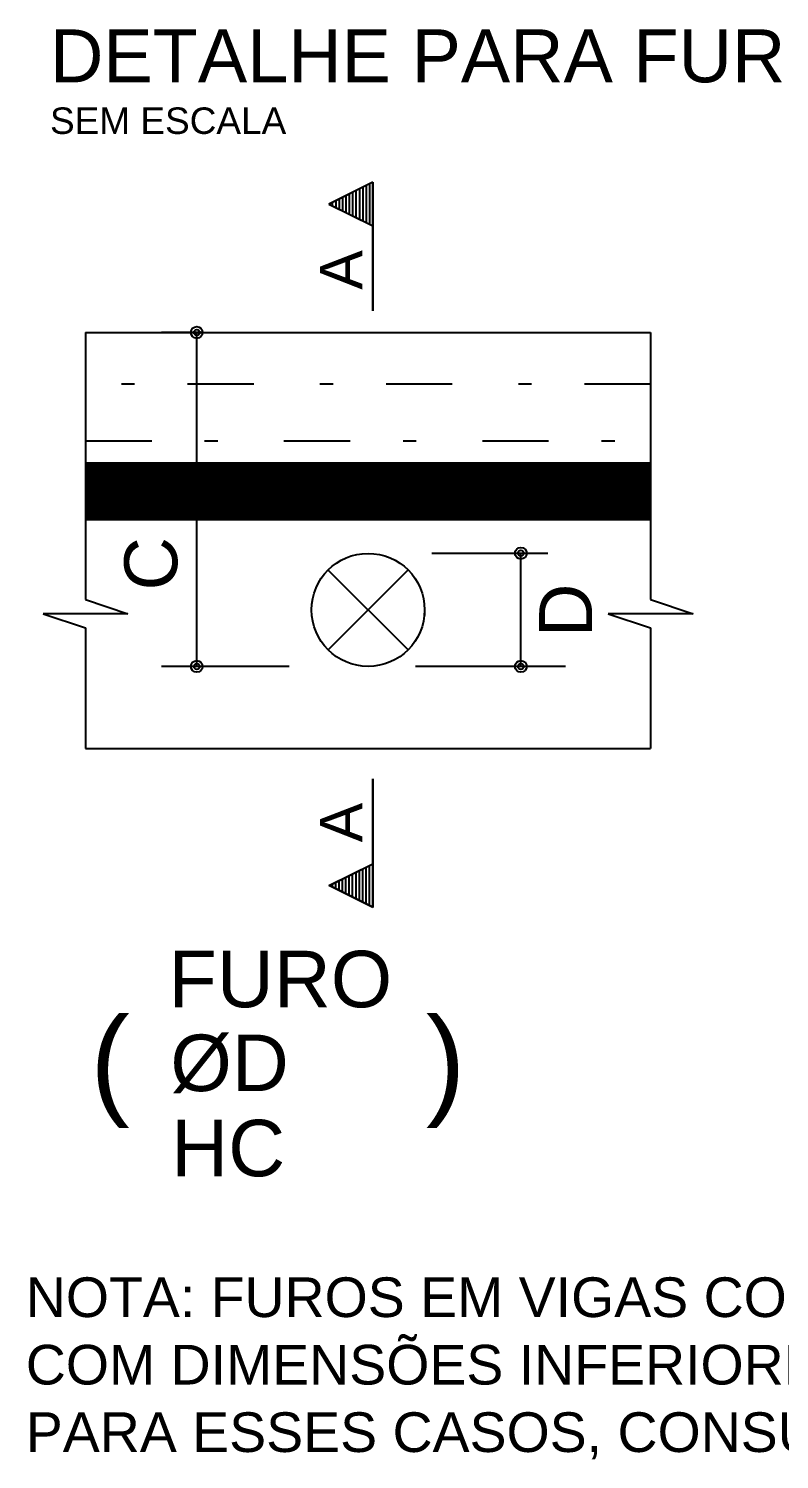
# Model space of a CAD drawing. Extents: x 0 to 119, y 0 to 84.
# Drawn here: x 56.35 to 62.02, y 17.83 to 28.64 of the extents above; entities that cross this region are included whole.
import ezdxf

# ---------------------------------------------------------------- set-up
doc = ezdxf.new("R2010")
doc.units = 0
doc.header["$MEASUREMENT"] = 0
doc.linetypes.add('ESTILO_TQS_0003', pattern=[1.5, 0.5, -0.4, 0.1, -0.5])
for name, color, linetype in [('15', 12, 'CONTINUOUS'), ('29', 9, 'CONTINUOUS'), ('3', 7, 'CONTINUOUS')]:
    doc.layers.add(name, color=color, linetype=linetype)
doc.styles.add('TQS_ARIAL', font='arial.ttf')

msp = doc.modelspace()

# ---------------------------------------------------------------- linework, layer by layer
at = {"layer": '29', "color": 9, "linetype": 'Continuous'}
for p, q in [((56.777923, 24.929833), (57.203894, 25.355805)), ((56.777923, 24.943976), (57.189752, 25.355805)), ((56.777923, 24.958118), (57.17561, 25.355805)), ((56.777923, 24.97226), (57.161468, 25.355805)), ((56.777923, 24.986402), (57.147326, 25.355805)), ((56.777923, 25.000544), (57.133184, 25.355805)), ((56.777923, 25.014686), (57.119041, 25.355805)), ((56.777923, 25.028828), (57.104899, 25.355805)), ((56.777923, 25.04297), (57.090757, 25.355805)), ((56.777923, 25.057113), (57.076615, 25.355805)), ((56.777923, 25.071255), (57.062473, 25.355805)), ((56.777923, 25.085397), (57.048331, 25.355805)), ((56.777923, 25.099539), (57.034189, 25.355805)), ((56.777923, 25.113681), (57.020047, 25.355805)), ((56.777923, 25.127823), (57.005904, 25.355805)), ((56.777923, 25.141965), (56.991762, 25.355805)), ((56.777923, 25.156108), (56.97762, 25.355805)), ((56.777923, 25.17025), (56.963478, 25.355805)), ((56.777923, 25.184392), (56.949336, 25.355805)), ((56.777923, 25.198534), (56.935194, 25.355805)), ((56.777923, 25.212676), (56.921052, 25.355805)), ((56.777923, 25.226818), (56.906909, 25.355805)), ((56.777923, 25.24096), (56.892767, 25.355805)), ((56.777923, 25.255102), (56.878625, 25.355805)), ((56.777923, 25.269245), (56.864483, 25.355805)), ((56.777923, 25.283387), (56.850341, 25.355805)), ((56.777923, 25.297529), (56.836199, 25.355805)), ((56.777923, 25.311671), (56.822057, 25.355805)), ((56.777923, 25.325813), (56.807915, 25.355805)), ((56.777923, 25.339955), (56.793772, 25.355805)), ((56.777923, 25.354097), (56.77963, 25.355805)), ((56.777923, 25.345459), (57.194673, 24.928708)), ((56.777923, 25.331317), (57.180531, 24.928708)), ((56.777923, 25.317174), (57.166389, 24.928708)), ((56.781719, 25.355805), (57.208816, 24.928708)), ((56.79094, 24.928708), (57.218036, 25.355805)), ((56.795861, 25.355805), (57.222958, 24.928708)), ((56.805082, 24.928708), (57.232179, 25.355805)), ((56.810003, 25.355805), (57.2371, 24.928708)), ((56.819224, 24.928708), (57.246321, 25.355805)), ((56.824145, 25.355805), (57.251242, 24.928708)), ((56.833366, 24.928708), (57.260463, 25.355805)), ((56.838287, 25.355805), (57.265384, 24.928708)), ((56.847508, 24.928708), (57.274605, 25.355805)), ((56.85243, 25.355805), (57.279526, 24.928708)), ((56.86165, 24.928708), (57.288747, 25.355805)), ((56.866572, 25.355805), (57.293668, 24.928708)), ((56.875792, 24.928708), (57.302889, 25.355805)), ((56.880714, 25.355805), (57.307811, 24.928708)), ((56.889935, 24.928708), (57.317031, 25.355805)), ((56.894856, 25.355805), (57.321953, 24.928708)), ((56.904077, 24.928708), (57.331174, 25.355805)), ((56.908998, 25.355805), (57.336095, 24.928708)), ((56.918219, 24.928708), (57.345316, 25.355805)), ((56.92314, 25.355805), (57.350237, 24.928708)), ((56.932361, 24.928708), (57.359458, 25.355805)), ((56.937282, 25.355805), (57.364379, 24.928708)), ((56.946503, 24.928708), (57.3736, 25.355805)), ((56.951424, 25.355805), (57.378521, 24.928708)), ((56.960645, 24.928708), (57.387742, 25.355805)), ((56.965567, 25.355805), (57.392663, 24.928708)), ((56.974787, 24.928708), (57.401884, 25.355805)), ((56.979709, 25.355805), (57.406806, 24.928708)), ((56.98893, 24.928708), (57.416026, 25.355805)), ((56.993851, 25.355805), (57.420948, 24.928708)), ((57.003072, 24.928708), (57.430168, 25.355805)), ((57.007993, 25.355805), (57.43509, 24.928708)), ((57.017214, 24.928708), (57.444311, 25.355805)), ((57.022135, 25.355805), (57.449232, 24.928708)), ((57.031356, 24.928708), (57.458453, 25.355805)), ((57.036277, 25.355805), (57.463374, 24.928708)), ((57.045498, 24.928708), (57.472595, 25.355805)), ((57.050419, 25.355805), (57.477516, 24.928708)), ((57.05964, 24.928708), (57.486737, 25.355805)), ((57.064562, 25.355805), (57.491658, 24.928708)), ((57.073782, 24.928708), (57.500879, 25.355805)), ((57.078704, 25.355805), (57.5058, 24.928708)), ((57.087924, 24.928708), (57.515021, 25.355805)), ((57.092846, 25.355805), (57.519943, 24.928708)), ((57.102067, 24.928708), (57.529163, 25.355805)), ((57.106988, 25.355805), (57.534085, 24.928708)), ((57.116209, 24.928708), (57.543306, 25.355805)), ((57.12113, 25.355805), (57.548227, 24.928708)), ((57.130351, 24.928708), (57.557448, 25.355805)), ((57.135272, 25.355805), (57.562369, 24.928708)), ((57.144493, 24.928708), (57.57159, 25.355805)), ((57.149414, 25.355805), (57.576511, 24.928708)), ((57.158635, 24.928708), (57.585732, 25.355805)), ((57.163556, 25.355805), (57.590653, 24.928708)), ((57.172777, 24.928708), (57.599874, 25.355805)), ((57.177699, 25.355805), (57.604795, 24.928708)), ((57.186919, 24.928708), (57.614016, 25.355805)), ((57.191841, 25.355805), (57.618938, 24.928708)), ((57.201062, 24.928708), (57.628158, 25.355805)), ((57.205983, 25.355805), (57.63308, 24.928708)), ((57.215204, 24.928708), (57.642301, 25.355805)), ((57.220125, 25.355805), (57.647222, 24.928708)), ((57.229346, 24.928708), (57.656443, 25.355805)), ((57.234267, 25.355805), (57.661364, 24.928708)), ((57.243488, 24.928708), (57.670585, 25.355805)), ((57.248409, 25.355805), (57.675506, 24.928708)), ((57.25763, 24.928708), (57.684727, 25.355805)), ((57.262551, 25.355805), (57.689648, 24.928708)), ((57.271772, 24.928708), (57.698869, 25.355805)), ((57.276694, 25.355805), (57.70379, 24.928708)), ((57.285914, 24.928708), (57.713011, 25.355805)), ((57.290836, 25.355805), (57.717933, 24.928708)), ((57.300057, 24.928708), (57.727153, 25.355805)), ((57.304978, 25.355805), (57.732075, 24.928708)), ((57.314199, 24.928708), (57.741295, 25.355805)), ((57.31912, 25.355805), (57.746217, 24.928708)), ((57.328341, 24.928708), (57.755438, 25.355805)), ((57.333262, 25.355805), (57.760359, 24.928708)), ((57.342483, 24.928708), (57.76958, 25.355805)), ((57.347404, 25.355805), (57.774501, 24.928708)), ((57.356625, 24.928708), (57.783722, 25.355805)), ((57.361546, 25.355805), (57.788643, 24.928708)), ((57.370767, 24.928708), (57.797864, 25.355805)), ((57.375689, 25.355805), (57.802785, 24.928708)), ((57.384909, 24.928708), (57.812006, 25.355805)), ((57.389831, 25.355805), (57.816927, 24.928708)), ((57.399051, 24.928708), (57.826148, 25.355805)), ((57.403973, 25.355805), (57.83107, 24.928708)), ((57.413194, 24.928708), (57.84029, 25.355805)), ((57.418115, 25.355805), (57.845212, 24.928708)), ((57.427336, 24.928708), (57.854433, 25.355805)), ((57.432257, 25.355805), (57.859354, 24.928708)), ((57.441478, 24.928708), (57.868575, 25.355805)), ((57.446399, 25.355805), (57.873496, 24.928708)), ((57.45562, 24.928708), (57.882717, 25.355805)), ((57.460541, 25.355805), (57.887638, 24.928708)), ((57.469762, 24.928708), (57.896859, 25.355805)), ((57.474683, 25.355805), (57.90178, 24.928708)), ((57.483904, 24.928708), (57.911001, 25.355805)), ((57.488826, 25.355805), (57.915922, 24.928708)), ((57.498046, 24.928708), (57.925143, 25.355805)), ((57.502968, 25.355805), (57.930065, 24.928708)), ((57.512189, 24.928708), (57.939285, 25.355805)), ((57.51711, 25.355805), (57.944207, 24.928708)), ((57.526331, 24.928708), (57.953427, 25.355805)), ((57.531252, 25.355805), (57.958349, 24.928708)), ((57.540473, 24.928708), (57.96757, 25.355805)), ((57.545394, 25.355805), (57.972491, 24.928708)), ((57.554615, 24.928708), (57.981712, 25.355805)), ((57.559536, 25.355805), (57.986633, 24.928708)), ((57.568757, 24.928708), (57.995854, 25.355805)), ((57.573678, 25.355805), (58.000775, 24.928708)), ((57.582899, 24.928708), (58.009996, 25.355805)), ((57.587821, 25.355805), (58.014917, 24.928708)), ((57.597041, 24.928708), (58.024138, 25.355805)), ((57.601963, 25.355805), (58.029059, 24.928708)), ((57.611184, 24.928708), (58.03828, 25.355805)), ((57.616105, 25.355805), (58.043202, 24.928708)), ((57.625326, 24.928708), (58.052422, 25.355805)), ((57.630247, 25.355805), (58.057344, 24.928708)), ((57.639468, 24.928708), (58.066565, 25.355805)), ((57.644389, 25.355805), (58.071486, 24.928708)), ((57.65361, 24.928708), (58.080707, 25.355805)), ((57.658531, 25.355805), (58.085628, 24.928708)), ((57.667752, 24.928708), (58.094849, 25.355805)), ((57.672673, 25.355805), (58.09977, 24.928708)), ((57.681894, 24.928708), (58.108991, 25.355805)), ((57.686816, 25.355805), (58.113912, 24.928708)), ((57.696036, 24.928708), (58.123133, 25.355805)), ((57.700958, 25.355805), (58.128054, 24.928708)), ((57.710178, 24.928708), (58.137275, 25.355805)), ((57.7151, 25.355805), (58.142197, 24.928708)), ((57.724321, 24.928708), (58.151417, 25.355805)), ((57.729242, 25.355805), (58.156339, 24.928708)), ((57.738463, 24.928708), (58.16556, 25.355805)), ((57.743384, 25.355805), (58.170481, 24.928708)), ((57.752605, 24.928708), (58.179702, 25.355805)), ((57.757526, 25.355805), (58.184623, 24.928708)), ((57.766747, 24.928708), (58.193844, 25.355805)), ((57.771668, 25.355805), (58.198765, 24.928708)), ((57.780889, 24.928708), (58.207986, 25.355805)), ((57.78581, 25.355805), (58.212907, 24.928708)), ((57.795031, 24.928708), (58.222128, 25.355805)), ((57.799953, 25.355805), (58.227049, 24.928708)), ((57.809173, 24.928708), (58.23627, 25.355805)), ((57.814095, 25.355805), (58.241192, 24.928708)), ((57.823316, 24.928708), (58.250412, 25.355805)), ((57.828237, 25.355805), (58.255334, 24.928708)), ((57.837458, 24.928708), (58.264554, 25.355805)), ((57.842379, 25.355805), (58.269476, 24.928708)), ((57.8516, 24.928708), (58.278697, 25.355805)), ((57.856521, 25.355805), (58.283618, 24.928708)), ((57.865742, 24.928708), (58.292839, 25.355805)), ((57.870663, 25.355805), (58.29776, 24.928708)), ((57.879884, 24.928708), (58.306981, 25.355805)), ((57.884805, 25.355805), (58.311902, 24.928708)), ((57.894026, 24.928708), (58.321123, 25.355805)), ((57.898948, 25.355805), (58.326044, 24.928708)), ((57.908168, 24.928708), (58.335265, 25.355805)), ((57.91309, 25.355805), (58.340186, 24.928708)), ((57.92231, 24.928708), (58.349407, 25.355805)), ((57.927232, 25.355805), (58.354329, 24.928708)), ((57.936453, 24.928708), (58.363549, 25.355805)), ((57.941374, 25.355805), (58.368471, 24.928708)), ((57.950595, 24.928708), (58.377692, 25.355805)), ((57.955516, 25.355805), (58.382613, 24.928708)), ((57.964737, 24.928708), (58.391834, 25.355805)), ((57.969658, 25.355805), (58.396755, 24.928708)), ((57.978879, 24.928708), (58.405976, 25.355805)), ((57.9838, 25.355805), (58.410897, 24.928708)), ((57.993021, 24.928708), (58.420118, 25.355805)), ((57.997942, 25.355805), (58.425039, 24.928708)), ((58.007163, 24.928708), (58.43426, 25.355805)), ((58.012085, 25.355805), (58.439181, 24.928708)), ((58.021305, 24.928708), (58.448402, 25.355805)), ((58.026227, 25.355805), (58.453324, 24.928708)), ((58.035448, 24.928708), (58.462544, 25.355805)), ((58.040369, 25.355805), (58.467466, 24.928708)), ((58.04959, 24.928708), (58.476687, 25.355805)), ((58.054511, 25.355805), (58.481608, 24.928708)), ((58.063732, 24.928708), (58.490829, 25.355805)), ((58.068653, 25.355805), (58.49575, 24.928708)), ((58.077874, 24.928708), (58.504971, 25.355805)), ((58.082795, 25.355805), (58.509892, 24.928708)), ((58.092016, 24.928708), (58.519113, 25.355805)), ((58.096937, 25.355805), (58.524034, 24.928708)), ((58.106158, 24.928708), (58.533255, 25.355805)), ((58.11108, 25.355805), (58.538176, 24.928708)), ((58.1203, 24.928708), (58.547397, 25.355805)), ((58.125222, 25.355805), (58.552319, 24.928708)), ((58.134443, 24.928708), (58.561539, 25.355805)), ((58.139364, 25.355805), (58.566461, 24.928708)), ((58.148585, 24.928708), (58.575681, 25.355805)), ((58.153506, 25.355805), (58.580603, 24.928708)), ((58.162727, 24.928708), (58.589824, 25.355805)), ((58.167648, 25.355805), (58.594745, 24.928708)), ((58.176869, 24.928708), (58.603966, 25.355805)), ((58.18179, 25.355805), (58.608887, 24.928708)), ((58.191011, 24.928708), (58.618108, 25.355805)), ((58.195932, 25.355805), (58.623029, 24.928708)), ((58.205153, 24.928708), (58.63225, 25.355805)), ((58.210075, 25.355805), (58.637171, 24.928708)), ((58.219295, 24.928708), (58.646392, 25.355805)), ((58.224217, 25.355805), (58.651313, 24.928708)), ((58.233437, 24.928708), (58.660534, 25.355805)), ((58.238359, 25.355805), (58.665456, 24.928708)), ((58.24758, 24.928708), (58.674676, 25.355805)), ((58.252501, 25.355805), (58.679598, 24.928708)), ((58.261722, 24.928708), (58.688819, 25.355805)), ((58.266643, 25.355805), (58.69374, 24.928708)), ((58.275864, 24.928708), (58.702961, 25.355805)), ((58.280785, 25.355805), (58.707882, 24.928708)), ((58.290006, 24.928708), (58.717103, 25.355805)), ((58.294927, 25.355805), (58.722024, 24.928708)), ((58.304148, 24.928708), (58.731245, 25.355805)), ((58.309069, 25.355805), (58.736166, 24.928708)), ((58.31829, 24.928708), (58.745387, 25.355805)), ((58.323212, 25.355805), (58.750308, 24.928708)), ((58.332432, 24.928708), (58.759529, 25.355805)), ((58.337354, 25.355805), (58.764451, 24.928708)), ((58.346575, 24.928708), (58.773671, 25.355805)), ((58.351496, 25.355805), (58.778593, 24.928708)), ((58.360717, 24.928708), (58.787813, 25.355805)), ((58.365638, 25.355805), (58.792735, 24.928708)), ((58.374859, 24.928708), (58.801956, 25.355805)), ((58.37978, 25.355805), (58.806877, 24.928708)), ((58.389001, 24.928708), (58.816098, 25.355805)), ((58.393922, 25.355805), (58.821019, 24.928708)), ((58.403143, 24.928708), (58.83024, 25.355805)), ((58.408064, 25.355805), (58.835161, 24.928708)), ((58.417285, 24.928708), (58.844382, 25.355805)), ((58.422207, 25.355805), (58.849303, 24.928708)), ((58.431427, 24.928708), (58.858524, 25.355805)), ((58.436349, 25.355805), (58.863445, 24.928708)), ((58.44557, 24.928708), (58.872666, 25.355805)), ((58.450491, 25.355805), (58.877588, 24.928708)), ((58.459712, 24.928708), (58.886808, 25.355805)), ((58.464633, 25.355805), (58.89173, 24.928708)), ((58.473854, 24.928708), (58.900951, 25.355805)), ((58.478775, 25.355805), (58.905872, 24.928708)), ((58.487996, 24.928708), (58.915093, 25.355805)), ((58.492917, 25.355805), (58.920014, 24.928708)), ((58.502138, 24.928708), (58.929235, 25.355805)), ((58.507059, 25.355805), (58.934156, 24.928708)), ((58.51628, 24.928708), (58.943377, 25.355805)), ((58.521202, 25.355805), (58.948298, 24.928708)), ((58.530422, 24.928708), (58.957519, 25.355805)), ((58.535344, 25.355805), (58.96244, 24.928708)), ((58.544564, 24.928708), (58.971661, 25.355805)), ((58.549486, 25.355805), (58.976583, 24.928708)), ((58.558707, 24.928708), (58.985803, 25.355805)), ((58.563628, 25.355805), (58.990725, 24.928708)), ((58.572849, 24.928708), (58.999946, 25.355805)), ((58.57777, 25.355805), (59.004867, 24.928708)), ((58.586991, 24.928708), (59.014088, 25.355805)), ((58.591912, 25.355805), (59.019009, 24.928708)), ((58.601133, 24.928708), (59.02823, 25.355805)), ((58.606054, 25.355805), (59.033151, 24.928708)), ((58.615275, 24.928708), (59.042372, 25.355805)), ((58.620196, 25.355805), (59.047293, 24.928708)), ((58.629417, 24.928708), (59.056514, 25.355805)), ((58.634339, 25.355805), (59.061435, 24.928708)), ((58.643559, 24.928708), (59.070656, 25.355805)), ((58.648481, 25.355805), (59.075578, 24.928708)), ((58.657702, 24.928708), (59.084798, 25.355805)), ((58.662623, 25.355805), (59.08972, 24.928708)), ((58.671844, 24.928708), (59.09894, 25.355805)), ((58.676765, 25.355805), (59.103862, 24.928708)), ((58.685986, 24.928708), (59.113083, 25.355805)), ((58.690907, 25.355805), (59.118004, 24.928708)), ((58.700128, 24.928708), (59.127225, 25.355805)), ((58.705049, 25.355805), (59.132146, 24.928708)), ((58.71427, 24.928708), (59.141367, 25.355805)), ((58.719191, 25.355805), (59.146288, 24.928708)), ((58.728412, 24.928708), (59.155509, 25.355805)), ((58.733334, 25.355805), (59.16043, 24.928708)), ((58.742554, 24.928708), (59.169651, 25.355805)), ((58.747476, 25.355805), (59.174572, 24.928708)), ((58.756696, 24.928708), (59.183793, 25.355805)), ((58.761618, 25.355805), (59.188715, 24.928708)), ((58.770839, 24.928708), (59.197935, 25.355805)), ((58.77576, 25.355805), (59.202857, 24.928708)), ((58.784981, 24.928708), (59.212078, 25.355805)), ((58.789902, 25.355805), (59.216999, 24.928708)), ((58.799123, 24.928708), (59.22622, 25.355805)), ((58.804044, 25.355805), (59.231141, 24.928708)), ((58.813265, 24.928708), (59.240362, 25.355805)), ((58.818186, 25.355805), (59.245283, 24.928708)), ((58.827407, 24.928708), (59.254504, 25.355805)), ((58.832328, 25.355805), (59.259425, 24.928708)), ((58.841549, 24.928708), (59.268646, 25.355805)), ((58.846471, 25.355805), (59.273567, 24.928708)), ((58.855691, 24.928708), (59.282788, 25.355805)), ((58.860613, 25.355805), (59.28771, 24.928708)), ((58.869834, 24.928708), (59.29693, 25.355805)), ((58.874755, 25.355805), (59.301852, 24.928708)), ((58.883976, 24.928708), (59.311073, 25.355805)), ((58.888897, 25.355805), (59.315994, 24.928708)), ((58.898118, 24.928708), (59.325215, 25.355805)), ((58.903039, 25.355805), (59.330136, 24.928708)), ((58.91226, 24.928708), (59.339357, 25.355805)), ((58.917181, 25.355805), (59.344278, 24.928708)), ((58.926402, 24.928708), (59.353499, 25.355805)), ((58.931323, 25.355805), (59.35842, 24.928708)), ((58.940544, 24.928708), (59.367641, 25.355805)), ((58.945466, 25.355805), (59.372562, 24.928708)), ((58.954686, 24.928708), (59.381783, 25.355805)), ((58.959608, 25.355805), (59.386705, 24.928708)), ((58.968829, 24.928708), (59.395925, 25.355805)), ((58.97375, 25.355805), (59.400847, 24.928708)), ((58.982971, 24.928708), (59.410067, 25.355805)), ((58.987892, 25.355805), (59.414989, 24.928708)), ((58.997113, 24.928708), (59.42421, 25.355805)), ((59.002034, 25.355805), (59.429131, 24.928708)), ((59.011255, 24.928708), (59.438352, 25.355805)), ((59.016176, 25.355805), (59.443273, 24.928708)), ((59.025397, 24.928708), (59.452494, 25.355805)), ((59.030318, 25.355805), (59.457415, 24.928708)), ((59.039539, 24.928708), (59.466636, 25.355805)), ((59.044461, 25.355805), (59.471557, 24.928708)), ((59.053681, 24.928708), (59.480778, 25.355805)), ((59.058603, 25.355805), (59.485699, 24.928708)), ((59.067823, 24.928708), (59.49492, 25.355805)), ((59.072745, 25.355805), (59.499842, 24.928708)), ((59.081966, 24.928708), (59.509062, 25.355805)), ((59.086887, 25.355805), (59.513984, 24.928708)), ((59.096108, 24.928708), (59.523205, 25.355805)), ((59.101029, 25.355805), (59.528126, 24.928708)), ((59.11025, 24.928708), (59.537347, 25.355805)), ((59.115171, 25.355805), (59.542268, 24.928708)), ((59.124392, 24.928708), (59.551489, 25.355805)), ((59.129313, 25.355805), (59.55641, 24.928708)), ((59.138534, 24.928708), (59.565631, 25.355805)), ((59.143455, 25.355805), (59.570552, 24.928708)), ((59.152676, 24.928708), (59.579773, 25.355805)), ((59.157598, 25.355805), (59.584694, 24.928708)), ((59.166818, 24.928708), (59.593915, 25.355805)), ((59.17174, 25.355805), (59.598837, 24.928708)), ((59.180961, 24.928708), (59.608057, 25.355805)), ((59.185882, 25.355805), (59.612979, 24.928708)), ((59.195103, 24.928708), (59.622199, 25.355805)), ((59.200024, 25.355805), (59.627121, 24.928708)), ((59.209245, 24.928708), (59.636342, 25.355805)), ((59.214166, 25.355805), (59.641263, 24.928708)), ((59.223387, 24.928708), (59.650484, 25.355805)), ((59.228308, 25.355805), (59.655405, 24.928708)), ((59.237529, 24.928708), (59.664626, 25.355805)), ((59.24245, 25.355805), (59.669547, 24.928708)), ((59.251671, 24.928708), (59.678768, 25.355805)), ((59.256593, 25.355805), (59.683689, 24.928708)), ((59.265813, 24.928708), (59.69291, 25.355805)), ((59.270735, 25.355805), (59.697831, 24.928708)), ((59.279956, 24.928708), (59.707052, 25.355805)), ((59.284877, 25.355805), (59.711974, 24.928708)), ((59.294098, 24.928708), (59.721194, 25.355805)), ((59.299019, 25.355805), (59.726116, 24.928708)), ((59.30824, 24.928708), (59.735337, 25.355805)), ((59.313161, 25.355805), (59.740258, 24.928708)), ((59.322382, 24.928708), (59.749479, 25.355805)), ((59.327303, 25.355805), (59.7544, 24.928708)), ((59.336524, 24.928708), (59.763621, 25.355805)), ((59.341445, 25.355805), (59.768542, 24.928708)), ((59.350666, 24.928708), (59.777763, 25.355805)), ((59.355588, 25.355805), (59.782684, 24.928708)), ((59.364808, 24.928708), (59.791905, 25.355805)), ((59.36973, 25.355805), (59.796826, 24.928708)), ((59.37895, 24.928708), (59.806047, 25.355805)), ((59.383872, 25.355805), (59.810969, 24.928708)), ((59.393093, 24.928708), (59.820189, 25.355805)), ((59.398014, 25.355805), (59.825111, 24.928708)), ((59.407235, 24.928708), (59.834332, 25.355805)), ((59.412156, 25.355805), (59.839253, 24.928708)), ((59.421377, 24.928708), (59.848474, 25.355805)), ((59.426298, 25.355805), (59.853395, 24.928708)), ((59.435519, 24.928708), (59.862616, 25.355805)), ((59.44044, 25.355805), (59.867537, 24.928708)), ((59.449661, 24.928708), (59.876758, 25.355805)), ((59.454582, 25.355805), (59.881679, 24.928708)), ((59.463803, 24.928708), (59.8909, 25.355805)), ((59.468725, 25.355805), (59.895821, 24.928708)), ((59.477945, 24.928708), (59.905042, 25.355805)), ((59.482867, 25.355805), (59.909964, 24.928708)), ((59.492088, 24.928708), (59.919184, 25.355805)), ((59.497009, 25.355805), (59.924106, 24.928708)), ((59.50623, 24.928708), (59.933326, 25.355805)), ((59.511151, 25.355805), (59.938248, 24.928708)), ((59.520372, 24.928708), (59.947469, 25.355805)), ((59.525293, 25.355805), (59.95239, 24.928708)), ((59.534514, 24.928708), (59.961611, 25.355805)), ((59.539435, 25.355805), (59.966532, 24.928708)), ((59.548656, 24.928708), (59.975753, 25.355805)), ((59.553577, 25.355805), (59.980674, 24.928708)), ((59.562798, 24.928708), (59.989895, 25.355805)), ((59.56772, 25.355805), (59.994816, 24.928708)), ((59.57694, 24.928708), (60.004037, 25.355805)), ((59.581862, 25.355805), (60.008958, 24.928708)), ((59.591082, 24.928708), (60.018179, 25.355805)), ((59.596004, 25.355805), (60.023101, 24.928708)), ((59.605225, 24.928708), (60.032321, 25.355805)), ((59.610146, 25.355805), (60.037243, 24.928708)), ((59.619367, 24.928708), (60.046464, 25.355805)), ((59.624288, 25.355805), (60.051385, 24.928708)), ((59.633509, 24.928708), (60.060606, 25.355805)), ((59.63843, 25.355805), (60.065527, 24.928708)), ((59.647651, 24.928708), (60.074748, 25.355805)), ((59.652572, 25.355805), (60.079669, 24.928708)), ((59.661793, 24.928708), (60.08889, 25.355805)), ((59.666714, 25.355805), (60.093811, 24.928708)), ((59.675935, 24.928708), (60.103032, 25.355805)), ((59.680857, 25.355805), (60.107953, 24.928708)), ((59.690077, 24.928708), (60.117174, 25.355805)), ((59.694999, 25.355805), (60.122096, 24.928708)), ((59.70422, 24.928708), (60.131316, 25.355805)), ((59.709141, 25.355805), (60.136238, 24.928708)), ((59.718362, 24.928708), (60.145459, 25.355805)), ((59.723283, 25.355805), (60.15038, 24.928708)), ((59.732504, 24.928708), (60.159601, 25.355805)), ((59.737425, 25.355805), (60.164522, 24.928708)), ((59.746646, 24.928708), (60.173743, 25.355805)), ((59.751567, 25.355805), (60.178664, 24.928708)), ((59.760788, 24.928708), (60.187885, 25.355805)), ((59.765709, 25.355805), (60.192806, 24.928708)), ((59.77493, 24.928708), (60.202027, 25.355805)), ((59.779852, 25.355805), (60.206948, 24.928708)), ((59.789072, 24.928708), (60.216169, 25.355805)), ((59.793994, 25.355805), (60.221091, 24.928708)), ((59.803215, 24.928708), (60.230311, 25.355805)), ((59.808136, 25.355805), (60.235233, 24.928708)), ((59.817357, 24.928708), (60.244453, 25.355805)), ((59.822278, 25.355805), (60.249375, 24.928708)), ((59.831499, 24.928708), (60.258596, 25.355805)), ((59.83642, 25.355805), (60.263517, 24.928708)), ((59.845641, 24.928708), (60.272738, 25.355805)), ((59.850562, 25.355805), (60.277659, 24.928708)), ((59.859783, 24.928708), (60.28688, 25.355805)), ((59.864704, 25.355805), (60.291801, 24.928708)), ((59.873925, 24.928708), (60.301022, 25.355805)), ((59.878847, 25.355805), (60.305943, 24.928708)), ((59.888067, 24.928708), (60.315164, 25.355805)), ((59.892989, 25.355805), (60.320085, 24.928708)), ((59.902209, 24.928708), (60.329306, 25.355805)), ((59.907131, 25.355805), (60.334228, 24.928708)), ((59.916352, 24.928708), (60.343448, 25.355805)), ((59.921273, 25.355805), (60.34837, 24.928708)), ((59.930494, 24.928708), (60.357591, 25.355805)), ((59.935415, 25.355805), (60.362512, 24.928708)), ((59.944636, 24.928708), (60.371733, 25.355805)), ((59.949557, 25.355805), (60.376654, 24.928708)), ((59.958778, 24.928708), (60.385875, 25.355805)), ((59.963699, 25.355805), (60.390796, 24.928708)), ((59.97292, 24.928708), (60.400017, 25.355805)), ((59.977841, 25.355805), (60.404938, 24.928708)), ((59.987062, 24.928708), (60.414159, 25.355805)), ((59.991984, 25.355805), (60.41908, 24.928708)), ((60.001204, 24.928708), (60.428301, 25.355805)), ((60.006126, 25.355805), (60.433223, 24.928708)), ((60.015347, 24.928708), (60.442443, 25.355805)), ((60.020268, 25.355805), (60.447365, 24.928708)), ((60.029489, 24.928708), (60.456585, 25.355805)), ((60.03441, 25.355805), (60.461507, 24.928708)), ((60.043631, 24.928708), (60.470728, 25.355805)), ((60.048552, 25.355805), (60.475649, 24.928708)), ((60.057773, 24.928708), (60.48487, 25.355805)), ((60.062694, 25.355805), (60.489791, 24.928708)), ((60.071915, 24.928708), (60.499012, 25.355805)), ((60.076836, 25.355805), (60.503933, 24.928708)), ((60.086057, 24.928708), (60.513154, 25.355805)), ((60.090979, 25.355805), (60.518075, 24.928708)), ((60.100199, 24.928708), (60.527296, 25.355805)), ((60.105121, 25.355805), (60.532218, 24.928708)), ((60.114342, 24.928708), (60.541438, 25.355805)), ((60.119263, 25.355805), (60.54636, 24.928708)), ((60.128484, 24.928708), (60.55558, 25.355805)), ((60.133405, 25.355805), (60.560502, 24.928708)), ((60.142626, 24.928708), (60.569723, 25.355805)), ((60.147547, 25.355805), (60.574644, 24.928708)), ((60.156768, 24.928708), (60.583865, 25.355805)), ((60.161689, 25.355805), (60.588786, 24.928708)), ((60.17091, 24.928708), (60.598007, 25.355805)), ((60.175831, 25.355805), (60.602928, 24.928708)), ((60.185052, 24.928708), (60.612149, 25.355805)), ((60.189974, 25.355805), (60.61707, 24.928708)), ((60.199194, 24.928708), (60.626291, 25.355805)), ((60.204116, 25.355805), (60.631212, 24.928708)), ((60.213336, 24.928708), (60.640433, 25.355805)), ((60.218258, 25.355805), (60.645355, 24.928708)), ((60.227479, 24.928708), (60.654575, 25.355805)), ((60.2324, 25.355805), (60.659497, 24.928708)), ((60.241621, 24.928708), (60.668718, 25.355805)), ((60.246542, 25.355805), (60.673639, 24.928708)), ((60.255763, 24.928708), (60.68286, 25.355805)), ((60.260684, 25.355805), (60.687781, 24.928708)), ((60.269905, 24.928708), (60.697002, 25.355805)), ((60.274826, 25.355805), (60.701923, 24.928708)), ((60.284047, 24.928708), (60.711144, 25.355805)), ((60.288968, 25.355805), (60.716065, 24.928708)), ((60.298189, 24.928708), (60.725286, 25.355805)), ((60.303111, 25.355805), (60.730207, 24.928708)), ((60.312331, 24.928708), (60.739428, 25.355805)), ((60.317253, 25.355805), (60.74435, 24.928708)), ((60.326474, 24.928708), (60.75357, 25.355805)), ((60.331395, 25.355805), (60.758492, 24.928708)), ((60.340616, 24.928708), (60.767712, 25.355805)), ((60.345537, 25.355805), (60.772634, 24.928708)), ((60.354758, 24.928708), (60.781855, 25.355805)), ((60.359679, 25.355805), (60.786776, 24.928708)), ((60.3689, 24.928708), (60.795997, 25.355805)), ((60.373821, 25.355805), (60.800918, 24.928708)), ((60.383042, 24.928708), (60.810139, 25.355805)), ((60.387963, 25.355805), (60.81506, 24.928708)), ((60.397184, 24.928708), (60.824281, 25.355805)), ((60.402106, 25.355805), (60.829202, 24.928708)), ((60.411326, 24.928708), (60.838423, 25.355805)), ((60.416248, 25.355805), (60.843344, 24.928708)), ((60.425468, 24.928708), (60.852565, 25.355805)), ((60.43039, 25.355805), (60.857487, 24.928708)), ((60.439611, 24.928708), (60.866707, 25.355805)), ((60.444532, 25.355805), (60.871629, 24.928708)), ((60.453753, 24.928708), (60.88085, 25.355805)), ((60.458674, 25.355805), (60.885771, 24.928708)), ((60.467895, 24.928708), (60.894992, 25.355805)), ((60.472816, 25.355805), (60.899913, 24.928708)), ((60.482037, 24.928708), (60.909134, 25.355805)), ((60.486958, 25.355805), (60.914055, 24.928708)), ((60.496179, 24.928708), (60.923276, 25.355805)), ((60.5011, 25.355805), (60.928197, 24.928708)), ((60.510321, 24.928708), (60.937418, 25.355805)), ((60.515243, 25.355805), (60.942339, 24.928708)), ((60.524463, 24.928708), (60.95156, 25.355805)), ((60.529385, 25.355805), (60.956482, 24.928708)), ((60.538606, 24.928708), (60.965702, 25.355805)), ((60.543527, 25.355805), (60.970624, 24.928708)), ((60.552748, 24.928708), (60.979845, 25.355805)), ((60.557669, 25.355805), (60.984766, 24.928708)), ((60.56689, 24.928708), (60.993987, 25.355805)), ((60.571811, 25.355805), (60.998908, 24.928708)), ((60.581032, 24.928708), (61.008129, 25.355805)), ((60.585953, 25.355805), (61.01305, 24.928708)), ((60.595174, 24.928708), (61.022271, 25.355805)), ((60.600095, 25.355805), (61.027192, 24.928708)), ((60.609316, 24.928708), (61.036413, 25.355805)), ((60.614238, 25.355805), (61.041334, 24.928708)), ((60.623458, 24.928708), (61.048891, 25.35414)), ((60.62838, 25.355805), (61.048891, 24.935294)), ((60.637601, 24.928708), (61.048891, 25.339998)), ((60.642522, 25.355805), (61.048891, 24.949436)), ((60.651743, 24.928708), (61.048891, 25.325856)), ((60.656664, 25.355805), (61.048891, 24.963578)), ((60.665885, 24.928708), (61.048891, 25.311714)), ((60.670806, 25.355805), (61.048891, 24.97772)), ((60.684948, 25.355805), (61.048891, 24.991862)), ((60.69909, 25.355805), (61.048891, 25.006004)), ((60.713233, 25.355805), (61.048891, 25.020147)), ((60.727375, 25.355805), (61.048891, 25.034289)), ((60.741517, 25.355805), (61.048891, 25.048431)), ((60.755659, 25.355805), (61.048891, 25.062573)), ((60.769801, 25.355805), (61.048891, 25.076715)), ((60.783943, 25.355805), (61.048891, 25.090857)), ((60.798085, 25.355805), (61.048891, 25.104999)), ((60.812227, 25.355805), (61.048891, 25.119142)), ((60.82637, 25.355805), (61.048891, 25.133284)), ((60.840512, 25.355805), (61.048891, 25.147426)), ((60.854654, 25.355805), (61.048891, 25.161568)), ((60.868796, 25.355805), (61.048891, 25.17571)), ((60.882938, 25.355805), (61.048891, 25.189852)), ((60.89708, 25.355805), (61.048891, 25.203994)), ((60.911222, 25.355805), (61.048891, 25.218137)), ((60.925365, 25.355805), (61.048891, 25.232279)), ((60.939507, 25.355805), (61.048891, 25.246421)), ((60.953649, 25.355805), (61.048891, 25.260563)), ((60.967791, 25.355805), (61.048891, 25.274705)), ((60.981933, 25.355805), (61.048891, 25.288847)), ((60.996075, 25.355805), (61.048891, 25.302989)), ((61.010217, 25.355805), (61.048891, 25.317131)), ((61.02436, 25.355805), (61.048891, 25.331274)), ((61.038502, 25.355805), (61.048891, 25.345416)), ((56.777923, 25.303032), (57.152247, 24.928708)), ((56.777923, 25.28889), (57.138105, 24.928708)), ((56.777923, 25.274748), (57.123963, 24.928708)), ((56.777923, 25.260606), (57.109821, 24.928708)), ((56.777923, 25.246464), (57.095679, 24.928708)), ((56.777923, 25.232322), (57.081536, 24.928708)), ((56.777923, 25.21818), (57.067394, 24.928708)), ((56.777923, 25.204037), (57.053252, 24.928708)), ((60.680027, 24.928708), (61.048891, 25.297572)), ((60.694169, 24.928708), (61.048891, 25.28343)), ((60.708311, 24.928708), (61.048891, 25.269288)), ((60.722453, 24.928708), (61.048891, 25.255146)), ((60.736595, 24.928708), (61.048891, 25.241003)), ((60.750738, 24.928708), (61.048891, 25.226861)), ((60.76488, 24.928708), (61.048891, 25.212719)), ((60.779022, 24.928708), (61.048891, 25.198577)), ((56.777923, 25.189895), (57.03911, 24.928708)), ((56.777923, 25.175753), (57.024968, 24.928708)), ((56.777923, 25.161611), (57.010826, 24.928708)), ((56.777923, 25.147469), (56.996684, 24.928708)), ((56.777923, 25.133327), (56.982541, 24.928708)), ((56.777923, 25.119185), (56.968399, 24.928708)), ((56.777923, 25.105042), (56.954257, 24.928708)), ((56.777923, 25.0909), (56.940115, 24.928708)), ((60.793164, 24.928708), (61.048891, 25.184435)), ((60.807306, 24.928708), (61.048891, 25.170293)), ((60.821448, 24.928708), (61.048891, 25.156151)), ((60.83559, 24.928708), (61.048891, 25.142008)), ((60.849733, 24.928708), (61.048891, 25.127866)), ((60.863875, 24.928708), (61.048891, 25.113724)), ((60.878017, 24.928708), (61.048891, 25.099582)), ((56.777923, 25.076758), (56.925973, 24.928708)), ((56.777923, 25.062616), (56.911831, 24.928708)), ((56.777923, 25.048474), (56.897689, 24.928708)), ((56.777923, 25.034332), (56.883547, 24.928708)), ((56.777923, 25.02019), (56.869404, 24.928708)), ((56.777923, 25.006048), (56.855262, 24.928708)), ((56.777923, 24.991905), (56.84112, 24.928708)), ((60.892159, 24.928708), (61.048891, 25.08544)), ((60.906301, 24.928708), (61.048891, 25.071298)), ((60.920443, 24.928708), (61.048891, 25.057156)), ((60.934585, 24.928708), (61.048891, 25.043014)), ((60.948728, 24.928708), (61.048891, 25.028871)), ((60.96287, 24.928708), (61.048891, 25.014729)), ((60.977012, 24.928708), (61.048891, 25.000587)), ((60.991154, 24.928708), (61.048891, 24.986445)), ((56.777923, 24.977763), (56.826978, 24.928708)), ((56.777923, 24.963621), (56.812836, 24.928708)), ((56.777923, 24.949479), (56.798694, 24.928708)), ((56.777923, 24.935337), (56.784552, 24.928708)), ((61.005296, 24.928708), (61.048891, 24.972303)), ((61.019438, 24.928708), (61.048891, 24.958161)), ((61.03358, 24.928708), (61.048891, 24.944019)), ((61.047722, 24.928708), (61.048891, 24.929876))]:
    msp.add_line(p, q, dxfattribs=at)
msp.add_lwpolyline([(56.777923, 24.928708), (61.048891, 24.928708), (61.048891, 25.355805), (56.777923, 25.355805), (56.777923, 24.928708)], dxfattribs=at)
at = {"layer": '3', "color": 7, "linetype": 'Continuous'}
for p, q in [((58.949561, 27.480382), (58.617361, 27.314282)), ((58.948168, 27.478123), (58.620485, 27.314282)), ((58.948167, 27.478123), (58.948167, 26.506638)), ((58.949561, 26.506638), (58.949561, 27.480382)), ((58.719576, 27.36539), (58.719576, 27.263174)), ((58.74513, 27.378166), (58.74513, 27.250397)), ((58.770684, 27.390943), (58.770684, 27.23762)), ((58.796238, 27.40372), (58.796238, 27.224843)), ((58.821791, 27.416497), (58.821791, 27.212067)), ((58.847346, 27.429273), (58.847346, 27.199289)), ((58.8729, 27.442052), (58.8729, 27.186513)), ((58.898453, 27.454828), (58.898453, 27.173736)), ((58.924007, 27.467605), (58.924007, 27.160958)), ((58.617361, 27.314282), (58.948168, 27.148878)), ((58.620486, 27.314282), (58.948167, 27.15044)), ((58.642914, 27.327059), (58.642914, 27.298887)), ((58.668468, 27.339836), (58.668468, 27.288728)), ((58.694023, 27.352612), (58.694023, 27.27595)), ((56.777923, 26.343185), (61.048891, 26.343185)), ((56.777923, 26.343185), (56.777923, 24.32394)), ((57.655657, 26.343185), (57.351709, 26.343185)), ((57.618644, 25.951627), (57.618644, 26.343185)), ((61.048891, 26.343185), (61.048891, 24.32394)), ((57.618644, 23.818842), (57.618644, 25.951627)), ((61.048891, 25.355805), (56.777923, 25.355805)), ((61.048891, 24.928708), (56.777923, 24.928708)), ((59.395967, 24.674457), (60.272395, 24.674457)), ((60.067895, 23.818842), (60.067895, 24.674457)), ((59.21542, 24.548134), (58.612215, 23.94493)), ((59.215114, 23.944414), (58.61235, 24.547178)), ((56.777923, 24.32394), (57.098245, 24.217166)), ((59.340681, 24.246121), (59.340681, 24.204355)), ((61.048891, 24.32394), (61.369213, 24.217166)), ((57.098245, 24.217166), (56.4576, 24.217166)), ((56.4576, 24.217166), (56.777923, 24.110391)), ((61.369213, 24.217166), (60.728568, 24.217166)), ((60.728568, 24.217166), (61.048891, 24.110391)), ((56.777923, 24.110391), (56.777923, 23.198705)), ((61.048891, 24.110391), (61.048891, 23.198705)), ((58.316901, 23.818842), (57.351709, 23.818842)), ((60.405946, 23.818842), (59.270763, 23.818842)), ((56.777923, 23.198705), (61.048891, 23.198705)), ((58.948632, 21.99871), (58.948632, 22.970196)), ((58.950025, 22.970196), (58.950025, 21.996451)), ((58.617824, 22.162552), (58.948633, 22.327956)), ((58.62095, 22.162552), (58.948632, 22.326393)), ((58.873363, 22.034782), (58.873363, 22.290321)), ((58.898918, 22.022005), (58.898918, 22.303098)), ((58.924471, 22.009229), (58.924471, 22.315876)), ((58.643378, 22.149774), (58.643378, 22.177946)), ((58.668932, 22.136998), (58.668932, 22.188106)), ((58.694486, 22.124221), (58.694486, 22.200883)), ((58.72004, 22.111444), (58.72004, 22.21366)), ((58.745594, 22.098667), (58.745594, 22.226436)), ((58.771147, 22.085891), (58.771147, 22.239214)), ((58.796702, 22.073113), (58.796702, 22.25199)), ((58.822256, 22.060337), (58.822256, 22.264767)), ((58.847809, 22.04756), (58.847809, 22.277544)), ((58.950025, 21.996451), (58.617824, 22.162552)), ((58.948633, 21.99871), (58.620949, 22.162552))]:
    msp.add_line(p, q, dxfattribs=at)
at = {"layer": '3', "color": 7, "linetype": 'ESTILO_TQS_0003'}
for p, q in [((61.048891, 25.951627), (56.777923, 25.951627)), ((56.777923, 25.524531), (61.048891, 25.524531))]:
    msp.add_line(p, q, dxfattribs=at)
at = {"layer": '3', "color": 7, "linetype": 'Continuous'}
for centre, radius in [((57.618644, 26.343185), 0.044445), ((57.618644, 26.343185), 0.022155), ((58.913407, 24.246121), 0.427097), ((60.067895, 24.674457), 0.044445), ((60.067895, 24.674457), 0.022155), ((57.618644, 23.818842), 0.044445), ((57.618644, 23.818842), 0.022155), ((60.067895, 23.818842), 0.044445), ((60.067895, 23.818842), 0.022155)]:
    msp.add_circle(centre, radius, dxfattribs=at)

# ---------------------------------------------------------------- texts
at = {"layer": '15', "color": 12, "linetype": 'Continuous', "style": 'TQS_ARIAL'}
for s, height, p in [('DETALHE PARA FUROS NAS VIGAS', 0.4, (56.509514, 28.234071)), ('SEM ESCALA', 0.2, (56.509514, 27.844071)), ('NOTA: FUROS EM VIGAS COM DIMENSÕES INFERIORES OU IGUAIS A 8 CM E FUROS EM LAJES ', 0.3, (56.326702, 18.900982)), ('COM DIMENSÕES INFERIORES OU IGUAIS A 20 CM NÃO SERÃO REPRESENTADOS NA FORMA.', 0.3, (56.326702, 18.390982)), ('PARA ESSES CASOS, CONSULTAR OS PROJETOS COMPLEMENTARES ESPECÍFICOS.', 0.3, (56.326702, 17.880982))]:
    msp.add_text(s, height=height, dxfattribs=at).set_placement(p)
at = {"layer": '3', "color": 7, "linetype": 'Continuous', "style": 'TQS_ARIAL'}
for s, height, p in [('A', 0.320323, (58.86948, 26.666799)), ('C', 0.4, (57.471199, 24.392961)), ('D', 0.4, (60.605909, 24.041542)), ('A', 0.320323, (58.869944, 22.489713))]:
    msp.add_text(s, height=height, rotation=90, dxfattribs=at).set_placement(p)
for s, height, p in [('FURO', 0.427097, (57.405349, 21.242485)), ('(         )', 0.641, (56.813851, 20.523184)), ('%%cD', 0.427097, (57.419283, 20.608909)), ('HC', 0.427097, (57.42507, 19.964797))]:
    msp.add_text(s, height=height, dxfattribs=at).set_placement(p)

doc.saveas('drawing.dxf')
